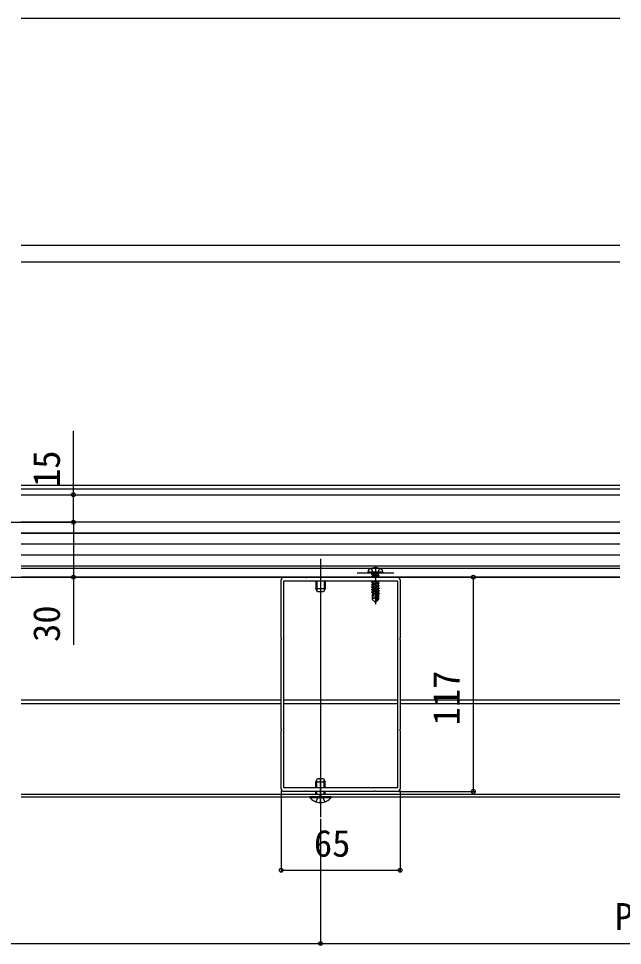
# Model space of a CAD drawing. Units: millimetres, scale not verified. Extents: x -875 to 875, y -1305 to 1298.
# Drawn here: x -410 to -80, y -962 to -456 of the extents above; entities that cross this region are included whole.
import ezdxf
from ezdxf.enums import TextEntityAlignment as Align

# ---------------------------------------------------------------- set-up
doc = ezdxf.new("R2010")
doc.units = ezdxf.units.MM
doc.header["$LTSCALE"] = 8
for name, color, linetype in [('0-3_YKK_11', 7, 'Continuous'), ('0-4_YKK_12', 2, 'Continuous'), ('0-5_YKK_13', 4, 'Continuous'), ('0-6_YKK_D', 6, 'Continuous')]:
    doc.layers.add(name, color=color, linetype=linetype)
doc.styles.add('ＭＳ ゴシック', font='')
doc.styles.get('ＭＳ ゴシック').set_extended_font_data('MS Gothic')

msp = doc.modelspace()

# ---------------------------------------------------------------- linework, layer by layer
at = {"layer": '0-3_YKK_11'}
for points in [[(-266.5, -876.101), (-266.5, -844.56), (-266.38, -844.376), (-266.38, -843.826), (-266.5, -843.643), (-266.5, -794.56), (-266.38, -794.376), (-266.38, -793.826), (-266.5, -793.643), (-266.5, -762.101)], [(-265, -760.601), (-253.458, -760.601), (-253.275, -760.721), (-252.725, -760.721), (-252.542, -760.601), (-215.458, -760.601), (-215.275, -760.721), (-214.725, -760.721), (-214.542, -760.601), (-203, -760.601)], [(-201.5, -762.101), (-201.5, -793.643), (-201.62, -793.826), (-201.62, -794.376), (-201.5, -794.56)], [(-201.5, -794.56), (-201.5, -843.643), (-201.62, -843.826), (-201.62, -844.376), (-201.5, -844.56), (-201.5, -876.101)], [(-203, -877.601), (-214.542, -877.601), (-214.725, -877.481), (-215.275, -877.481), (-215.458, -877.601), (-252.542, -877.601), (-252.725, -877.481), (-253.275, -877.481), (-253.458, -877.601), (-265, -877.601)]]:
    msp.add_lwpolyline(points, dxfattribs=at)
msp.add_lwpolyline([(-203, -762.601), (-203, -875.601), (-265, -875.601), (-265, -762.601)], close=True, dxfattribs=at)
for centre, start, end in [((-265, -762.101), 90.00001, 179.99999), ((-203, -762.101), 0.00001, 89.99999), ((-265, -876.101), 180.00001, 269.99999), ((-203, -876.101), 270.00001, 359.99999)]:
    msp.add_arc(centre, 1.5, start, end, dxfattribs=at)
at = {"layer": '0-4_YKK_12'}
for p, q in [((-81.5, -455.6), (-408.5, -455.6)), ((-81.5, -579.6), (-408.5, -579.6)), ((-81.5, -588.6), (-408.5, -588.6)), ((-81.5, -712.6), (-408.5, -712.6)), ((-408.5, -715.6), (-81.5, -715.6)), ((-408.5, -736.6), (-81.5, -736.6)), ((-245, -750.601), (-245, -891.6)), ((-408.5, -755.6), (-81.5, -755.6)), ((-408.5, -760.6), (-81.5, -760.6)), ((-408.5, -827.6), (-266.5, -827.6)), ((-408.5, -829.6), (-266.5, -829.6)), ((-265, -827.6), (-203, -827.6)), ((-265, -829.6), (-203, -829.6)), ((-201.5, -827.6), (-81.5, -827.6)), ((-201.5, -829.6), (-81.5, -829.6)), ((-408.5, -879), (-81.5, -879)), ((-408.5, -880.6), (-81.5, -880.6))]:
    msp.add_line(p, q, dxfattribs=at)
at = {"layer": '0-5_YKK_13'}
for p, q in [((-81.5, -730.601), (-408.5, -730.601)), ((-81.5, -736.601), (-408.5, -736.601)), ((-81.5, -742.601), (-408.5, -742.601)), ((-81.5, -748.601), (-408.5, -748.601)), ((-81.5, -754.601), (-408.5, -754.601)), ((-225, -758.303), (-205, -758.303)), ((-219, -757.803), (-218.858, -757)), ((-211, -757.803), (-219, -757.803)), ((-219, -757.803), (-218.912, -758.303)), ((-211.088, -758.303), (-218.912, -758.303)), ((-217.1, -758.953), (-213.5, -758.353)), ((-213.5, -758.453), (-217.1, -759.053)), ((-217.1, -758.953), (-216.55, -758.635)), ((-217.1, -758.953), (-217.1, -759.053)), ((-217.1, -758.953), (-217.1, -759.053)), ((-217.1, -759.053), (-216.55, -759.37)), ((-213.5, -758.353), (-216.55, -758.635)), ((-216.55, -759.37), (-213.5, -758.453)), ((-216.55, -758.503), (-216.55, -758.635)), ((-215, -754.403), (-215, -775.303)), ((-213.5, -758.353), (-213.5, -758.453)), ((-213.45, -758.503), (-213.45, -759.335)), ((-211, -757.803), (-211.141, -757)), ((-211, -757.803), (-211.088, -758.303)), ((-81.5, -760.601), (-408.5, -760.601)), ((-247.5, -762.601), (-247.5, -766.9)), ((-247.067, -762.601), (-247.067, -767.82)), ((-242.933, -762.601), (-242.933, -767.82)), ((-242.5, -762.601), (-242.5, -766.9)), ((-217.1, -760.353), (-212.9, -759.653)), ((-212.9, -759.753), (-217.1, -760.453)), ((-217.1, -760.353), (-216.55, -760.035)), ((-217.1, -760.353), (-217.1, -760.453)), ((-217.1, -760.453), (-216.84, -760.603)), ((-213.2, -762.603), (-217.1, -763.253)), ((-217.1, -763.153), (-213.8, -762.603)), ((-217.1, -763.153), (-216.55, -762.835)), ((-217.1, -763.153), (-217.1, -763.253)), ((-217.1, -763.253), (-216.55, -763.57)), ((-217.1, -764.553), (-212.9, -763.853)), ((-212.9, -763.953), (-217.1, -764.653)), ((-213.45, -759.335), (-216.55, -760.035)), ((-216.55, -759.37), (-216.55, -760.035)), ((-215.521, -762.603), (-216.55, -762.835)), ((-216.55, -762.603), (-216.55, -762.835)), ((-213.45, -763.535), (-216.55, -764.235)), ((-216.55, -763.57), (-216.55, -764.235)), ((-213.45, -760.07), (-215.808, -760.603)), ((-212.9, -759.653), (-213.45, -759.335)), ((-212.9, -759.753), (-213.45, -760.07)), ((-213.45, -760.07), (-213.45, -760.603)), ((-213.45, -762.87), (-213.45, -763.535)), ((-212.9, -763.853), (-213.45, -763.535)), ((-212.9, -759.653), (-212.9, -759.753)), ((-212.9, -763.853), (-212.9, -763.953)), ((-242.5, -766.9), (-247.5, -766.9)), ((-246.7, -768.6), (-247.5, -766.9)), ((-243.3, -768.6), (-246.7, -768.6)), ((-242.5, -766.9), (-243.3, -768.6)), ((-217.1, -764.553), (-216.55, -764.235)), ((-217.1, -764.553), (-217.1, -764.653)), ((-217.1, -764.653), (-216.55, -764.97)), ((-217.1, -765.953), (-212.9, -765.253)), ((-212.9, -765.353), (-217.1, -766.053)), ((-217.1, -765.953), (-216.55, -765.635)), ((-217.1, -765.953), (-217.1, -766.053)), ((-217.1, -766.053), (-216.55, -766.37)), ((-217.1, -767.353), (-212.9, -766.653)), ((-212.9, -766.753), (-217.1, -767.453)), ((-217.1, -767.353), (-216.55, -767.035)), ((-217.1, -767.353), (-217.1, -767.453)), ((-217.1, -767.453), (-216.55, -767.77)), ((-217.1, -768.753), (-214.074, -768.249)), ((-214.102, -768.353), (-217.1, -768.853)), ((-217.1, -768.753), (-216.55, -768.435)), ((-217.1, -768.753), (-217.1, -768.853)), ((-217.1, -768.853), (-216.55, -769.17)), ((-213.45, -764.935), (-216.55, -765.635)), ((-216.55, -764.97), (-216.55, -765.635)), ((-213.45, -766.335), (-216.55, -767.035)), ((-216.55, -766.37), (-216.55, -767.035)), ((-213.45, -767.735), (-216.55, -768.435)), ((-216.55, -767.77), (-216.55, -768.435)), ((-214.16, -768.631), (-216.55, -769.17)), ((-216.55, -769.17), (-216.55, -769.835)), ((-214.09, -768.296), (-215, -772.681)), ((-213.668, -768.18), (-214.85, -773.879)), ((-213.668, -768.181), (-212.9, -768.053)), ((-212.9, -768.153), (-213.613, -768.272)), ((-213.45, -769.135), (-213.603, -769.17)), ((-213.6, -768.351), (-213.6, -772.629)), ((-213.45, -764.27), (-213.45, -764.935)), ((-212.9, -765.253), (-213.45, -764.935)), ((-213.45, -765.67), (-213.45, -766.335)), ((-212.9, -766.653), (-213.45, -766.335)), ((-213.45, -767.07), (-213.45, -767.735)), ((-212.9, -768.053), (-213.45, -767.735)), ((-213.45, -768.47), (-213.45, -769.135)), ((-213, -769.395), (-213.45, -769.135)), ((-212.9, -765.253), (-212.9, -765.353)), ((-212.9, -766.653), (-212.9, -766.753)), ((-212.9, -768.053), (-212.9, -768.153)), ((-216.7, -769.903), (-216.55, -769.835)), ((-216.7, -769.903), (-216.7, -772.753)), ((-214.424, -769.903), (-216.7, -769.903)), ((-215.743, -771.95), (-216.7, -772.753)), ((-215.15, -774.303), (-216.7, -772.753)), ((-214.305, -769.328), (-216.55, -769.835)), ((-214.365, -769.62), (-216.083, -769.903)), ((-215, -772.681), (-215.15, -774.303)), ((-215, -772.681), (-215, -774.303)), ((-213.6, -772.629), (-214.85, -773.879)), ((-214.85, -774.303), (-213.3, -772.753)), ((-214.85, -773.879), (-214.85, -774.303)), ((-214.42, -769.887), (-214.504, -769.903)), ((-213, -769.395), (-213.6, -769.494)), ((-213, -769.611), (-213.6, -769.727)), ((-213.3, -769.903), (-213.6, -769.903)), ((-213.3, -772.753), (-213.6, -772.629)), ((-213, -769.611), (-213.3, -769.784)), ((-213.3, -769.784), (-213.3, -772.753)), ((-213, -769.395), (-213, -769.611)), ((-215.15, -774.303), (-214.85, -774.303)), ((-245, -884.1), (-245, -870.1)), ((-247.5, -872.3), (-246.7, -870.6)), ((-247.5, -875.601), (-247.5, -872.3)), ((-247.5, -872.3), (-242.5, -872.3)), ((-247.067, -875.601), (-247.067, -871.38)), ((-246.7, -870.6), (-243.3, -870.6)), ((-243.3, -870.6), (-242.5, -872.3)), ((-242.933, -875.601), (-242.933, -871.38)), ((-242.5, -875.601), (-242.5, -872.3)), ((-247.5, -879), (-247.5, -877.601)), ((-247.5, -883.183), (-246.145, -880.465)), ((-247.067, -879), (-247.067, -877.601)), ((-245, -879.856), (-246.145, -880.465)), ((-245, -879.856), (-243.855, -880.465)), ((-242.5, -883.183), (-243.855, -880.465)), ((-242.933, -879), (-242.933, -877.601)), ((-242.5, -879), (-242.5, -877.601)), ((-239.1, -880.6), (-250.9, -880.6)), ((-250.9, -880.848), (-250.9, -880.6)), ((-250.9, -880.848), (-239.1, -880.848)), ((-239.1, -880.848), (-239.1, -880.6))]:
    msp.add_line(p, q, dxfattribs=at)
for points in [[(-217.3, -755.823), (-216.145, -758.14), (-215, -758.749)], [(-212.7, -755.823), (-213.855, -758.14), (-215, -758.749)], [(-212.987, -762.603), (-213.45, -762.87), (-216.55, -763.57)], [(-212.9, -763.953), (-213.45, -764.27), (-216.55, -764.97)], [(-212.9, -765.353), (-213.45, -765.67), (-216.55, -766.37)], [(-212.9, -766.753), (-213.45, -767.07), (-216.55, -767.77)], [(-212.9, -768.153), (-213.45, -768.47), (-213.6, -768.504)], [(-215, -772.681), (-215.743, -771.95), (-215.9, -769.903)]]:
    msp.add_lwpolyline(points, dxfattribs=at)
for centre, radius, start, end in [((-217.972, -757.157), 0.9, 122.05588, 170), ((-215, -761.903), 6.5, 57.94412, 122.05588), ((-216.75, -758.503), 0.2, 0, 90), ((-213.25, -758.503), 0.2, 90, 180), ((-212.028, -757.157), 0.9, 10, 57.94412), ((-213.848, -768.351), 0.248, 0, 167.19096), ((-245, -875.9), 7.7, 219.98312, 320.01688)]:
    msp.add_arc(centre, radius, start, end, dxfattribs=at)
at = {"layer": '0-6_YKK_D'}
for p, q in [((-81.5, -710.6), (-408.5, -710.6)), ((-529, -730.601), (-379, -730.601)), ((-497, -760.601), (-379, -760.601)), ((-161.5, -760.601), (-161.5, -877.601)), ((-266.5, -877.101), (-266.5, -921.6)), ((-202, -877.601), (-160.5, -877.601)), ((-201.5, -877.101), (-201.5, -921.6)), ((-245, -892.6), (-245, -961.6)), ((-245, -892.6), (-245, -961.6)), ((-266.5, -920.6), (-201.5, -920.6)), ((-585, -960.6), (-245, -960.6)), ((-245, -960.6), (95, -960.6))]:
    msp.add_line(p, q, dxfattribs=at)
for points in [[(-380, -730.601), (-380, -715.6), (-380, -680.755)], [(-380, -730.601), (-380, -760.601), (-380, -797.492)]]:
    msp.add_lwpolyline(points, dxfattribs=at)
for centre in [(-380, -715.6), (-380, -730.601), (-380, -730.601), (-380, -760.601), (-161.5, -760.601), (-161.5, -877.601), (-266.5, -920.6), (-201.5, -920.6), (-245, -960.6), (-245, -960.6)]:
    msp.add_circle(centre, 1.075, dxfattribs=at)

# ---------------------------------------------------------------- texts
at = {"layer": '0-6_YKK_D', "style": 'ＭＳ ゴシック'}
for s, p in [('15', (-383, -711.368)), ('30', (-383, -795.97)), ('117', (-164.5, -841.545))]:
    msp.add_text(s, height=14.66, rotation=90, dxfattribs=at).set_placement(p, align=Align.BOTTOM_LEFT)
for s, p in [('65', (-248.602, -917.6)), ('P', (-84.205, -957.6))]:
    msp.add_text(s, height=14.66, dxfattribs=at).set_placement(p, align=Align.BOTTOM_LEFT)

doc.saveas('drawing.dxf')
